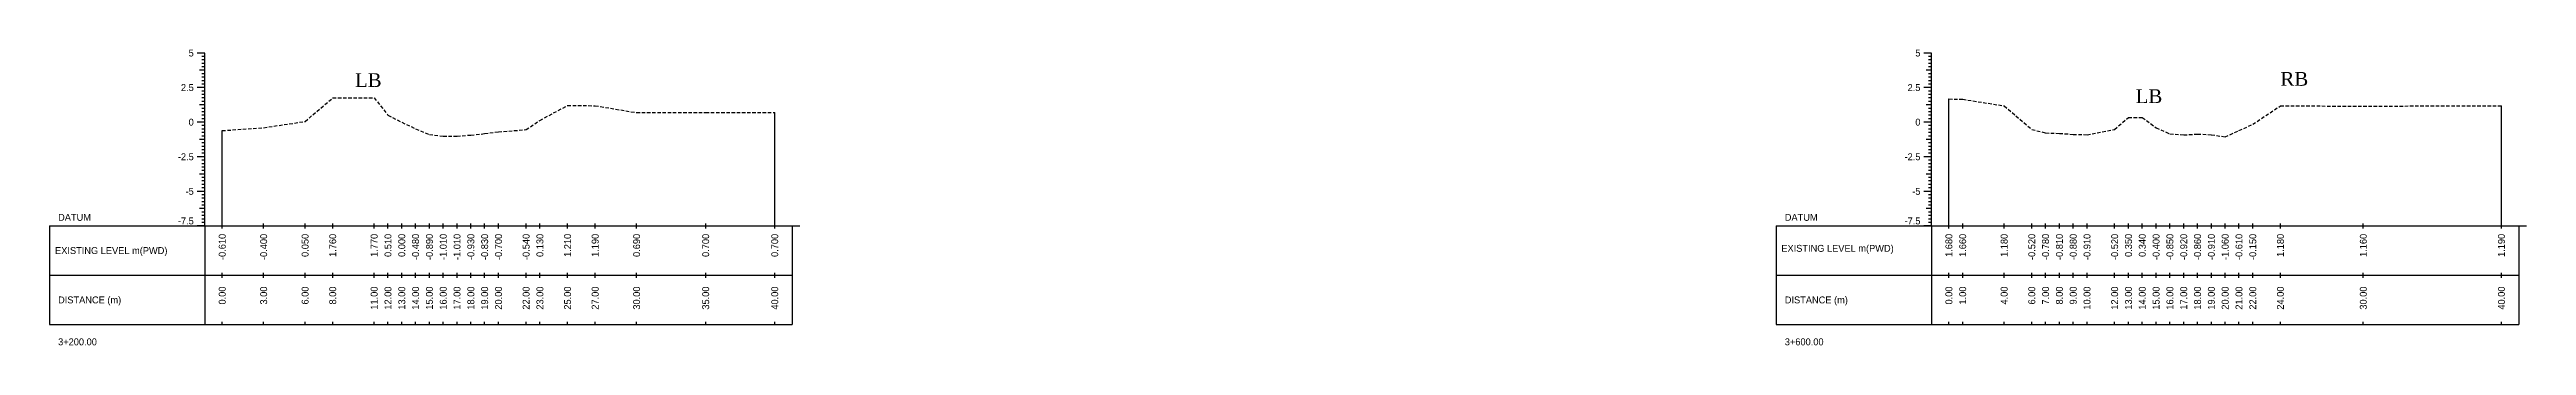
# Model space of a CAD drawing. Header units: inches. Extents: x 6579 to 9220, y -2276 to -1013.
# Drawn here: x 8405.2 to 8584.5, y -1119.5 to -1098.1 of the extents above; entities that cross this region are included whole.
import ezdxf
from ezdxf.enums import TextEntityAlignment as Align

# ---------------------------------------------------------------- set-up
doc = ezdxf.new("R2010")
doc.units = ezdxf.units.IN
doc.header["$MEASUREMENT"] = 0
doc.linetypes.add('HIDDEN', pattern=[0.375, 0.25, -0.125])
doc.layers.add('CS_Drawing', color=7, linetype='Continuous')
doc.layers.add('GL', color=3, linetype='HIDDEN')
doc.styles.add('romans', font='romans.shx')

msp = doc.modelspace()

# ---------------------------------------------------------------- linework, layer by layer
at = {"layer": 'CS_Drawing'}
for p, q in [((8416.45, -1098.39), (8415.89, -1098.39)), ((8416.45, -1098.39), (8416.06, -1098.39)), ((8416.45, -1098.39), (8416.22, -1098.39)), ((8416.45, -1098.64), (8416.22, -1098.64)), ((8416.45, -1098.89), (8416.22, -1098.89)), ((8416.45, -1099.14), (8416.22, -1099.14)), ((8416.45, -1110.89), (8416.45, -1098.39)), ((8541.45, -1098.39), (8540.89, -1098.39)), ((8541.45, -1098.39), (8541.06, -1098.39)), ((8541.45, -1098.39), (8541.22, -1098.39)), ((8541.45, -1098.64), (8541.22, -1098.64)), ((8541.45, -1098.89), (8541.22, -1098.89)), ((8541.45, -1099.14), (8541.22, -1099.14)), ((8541.45, -1110.89), (8541.45, -1098.39)), ((8416.45, -1100.89), (8415.89, -1100.89)), ((8416.45, -1099.64), (8416.06, -1099.64)), ((8416.45, -1100.89), (8416.06, -1100.89)), ((8416.45, -1099.39), (8416.22, -1099.39)), ((8416.45, -1099.64), (8416.22, -1099.64)), ((8416.45, -1099.89), (8416.22, -1099.89)), ((8416.45, -1100.14), (8416.22, -1100.14)), ((8416.45, -1100.39), (8416.22, -1100.39)), ((8416.45, -1100.64), (8416.22, -1100.64)), ((8416.45, -1100.89), (8416.22, -1100.89)), ((8541.45, -1100.89), (8540.89, -1100.89)), ((8541.45, -1099.64), (8541.06, -1099.64)), ((8541.45, -1100.89), (8541.06, -1100.89)), ((8541.45, -1099.39), (8541.22, -1099.39)), ((8541.45, -1099.64), (8541.22, -1099.64)), ((8541.45, -1099.89), (8541.22, -1099.89)), ((8541.45, -1100.14), (8541.22, -1100.14)), ((8541.45, -1100.39), (8541.22, -1100.39)), ((8541.45, -1100.64), (8541.22, -1100.64)), ((8541.45, -1100.89), (8541.22, -1100.89)), ((8416.45, -1102.14), (8416.06, -1102.14)), ((8416.45, -1101.14), (8416.22, -1101.14)), ((8416.45, -1101.39), (8416.22, -1101.39)), ((8416.45, -1101.64), (8416.22, -1101.64)), ((8416.45, -1101.89), (8416.22, -1101.89)), ((8416.45, -1102.14), (8416.22, -1102.14)), ((8416.45, -1102.39), (8416.22, -1102.39)), ((8416.45, -1102.64), (8416.22, -1102.64)), ((8457.7, -1110.89), (8457.7, -1102.69)), ((8541.45, -1102.14), (8541.06, -1102.14)), ((8541.45, -1101.14), (8541.22, -1101.14)), ((8541.45, -1101.39), (8541.22, -1101.39)), ((8541.45, -1101.64), (8541.22, -1101.64)), ((8541.45, -1101.89), (8541.22, -1101.89)), ((8541.45, -1102.14), (8541.22, -1102.14)), ((8541.45, -1102.39), (8541.22, -1102.39)), ((8541.45, -1102.64), (8541.22, -1102.64)), ((8542.7, -1110.89), (8542.7, -1101.71)), ((8582.7, -1110.89), (8582.7, -1102.2)), ((8416.45, -1103.39), (8415.89, -1103.39)), ((8416.45, -1103.39), (8416.06, -1103.39)), ((8416.45, -1102.89), (8416.22, -1102.89)), ((8416.45, -1103.14), (8416.22, -1103.14)), ((8416.45, -1103.39), (8416.22, -1103.39)), ((8416.45, -1103.64), (8416.22, -1103.64)), ((8416.45, -1103.89), (8416.22, -1103.89)), ((8416.45, -1104.14), (8416.22, -1104.14)), ((8416.45, -1104.39), (8416.22, -1104.39)), ((8417.7, -1110.89), (8417.7, -1104)), ((8541.45, -1103.39), (8540.89, -1103.39)), ((8541.45, -1103.39), (8541.06, -1103.39)), ((8541.45, -1102.89), (8541.22, -1102.89)), ((8541.45, -1103.14), (8541.22, -1103.14)), ((8541.45, -1103.39), (8541.22, -1103.39)), ((8541.45, -1103.64), (8541.22, -1103.64)), ((8541.45, -1103.89), (8541.22, -1103.89)), ((8541.45, -1104.14), (8541.22, -1104.14)), ((8541.45, -1104.39), (8541.22, -1104.39)), ((8416.45, -1105.89), (8415.89, -1105.89)), ((8416.45, -1104.64), (8416.06, -1104.64)), ((8416.45, -1105.89), (8416.06, -1105.89)), ((8416.45, -1104.64), (8416.22, -1104.64)), ((8416.45, -1104.89), (8416.22, -1104.89)), ((8416.45, -1105.14), (8416.22, -1105.14)), ((8416.45, -1105.39), (8416.22, -1105.39)), ((8416.45, -1105.64), (8416.22, -1105.64)), ((8416.45, -1105.89), (8416.22, -1105.89)), ((8416.45, -1106.14), (8416.22, -1106.14)), ((8541.45, -1105.89), (8540.89, -1105.89)), ((8541.45, -1104.64), (8541.06, -1104.64)), ((8541.45, -1105.89), (8541.06, -1105.89)), ((8541.45, -1104.64), (8541.22, -1104.64)), ((8541.45, -1104.89), (8541.22, -1104.89)), ((8541.45, -1105.14), (8541.22, -1105.14)), ((8541.45, -1105.39), (8541.22, -1105.39)), ((8541.45, -1105.64), (8541.22, -1105.64)), ((8541.45, -1105.89), (8541.22, -1105.89)), ((8541.45, -1106.14), (8541.22, -1106.14)), ((8416.45, -1107.14), (8416.06, -1107.14)), ((8416.45, -1106.39), (8416.22, -1106.39)), ((8416.45, -1106.64), (8416.22, -1106.64)), ((8416.45, -1106.89), (8416.22, -1106.89)), ((8416.45, -1107.14), (8416.22, -1107.14)), ((8416.45, -1107.39), (8416.22, -1107.39)), ((8416.45, -1107.64), (8416.22, -1107.64)), ((8416.45, -1107.89), (8416.22, -1107.89)), ((8416.45, -1108.14), (8416.22, -1108.14)), ((8541.45, -1107.14), (8541.06, -1107.14)), ((8541.45, -1106.39), (8541.22, -1106.39)), ((8541.45, -1106.64), (8541.22, -1106.64)), ((8541.45, -1106.89), (8541.22, -1106.89)), ((8541.45, -1107.14), (8541.22, -1107.14)), ((8541.45, -1107.39), (8541.22, -1107.39)), ((8541.45, -1107.64), (8541.22, -1107.64)), ((8541.45, -1107.89), (8541.22, -1107.89)), ((8541.45, -1108.14), (8541.22, -1108.14)), ((8416.45, -1108.39), (8415.89, -1108.39)), ((8416.45, -1108.39), (8416.06, -1108.39)), ((8416.45, -1109.64), (8416.06, -1109.64)), ((8416.45, -1108.39), (8416.22, -1108.39)), ((8416.45, -1108.64), (8416.22, -1108.64)), ((8416.45, -1108.89), (8416.22, -1108.89)), ((8416.45, -1109.14), (8416.22, -1109.14)), ((8416.45, -1109.39), (8416.22, -1109.39)), ((8416.45, -1109.64), (8416.22, -1109.64)), ((8416.45, -1109.89), (8416.22, -1109.89)), ((8541.45, -1108.39), (8540.89, -1108.39)), ((8541.45, -1108.39), (8541.06, -1108.39)), ((8541.45, -1109.64), (8541.06, -1109.64)), ((8541.45, -1108.39), (8541.22, -1108.39)), ((8541.45, -1108.64), (8541.22, -1108.64)), ((8541.45, -1108.89), (8541.22, -1108.89)), ((8541.45, -1109.14), (8541.22, -1109.14)), ((8541.45, -1109.39), (8541.22, -1109.39)), ((8541.45, -1109.64), (8541.22, -1109.64)), ((8541.45, -1109.89), (8541.22, -1109.89)), ((8405.2, -1110.89), (8416.45, -1110.89)), ((8405.2, -1110.89), (8405.2, -1118.02)), ((8416.45, -1110.89), (8415.89, -1110.89)), ((8416.45, -1110.89), (8416.06, -1110.89)), ((8416.45, -1110.14), (8416.22, -1110.14)), ((8416.45, -1110.39), (8416.22, -1110.39)), ((8416.45, -1110.64), (8416.22, -1110.64)), ((8416.45, -1110.89), (8416.22, -1110.89)), ((8416.45, -1110.89), (8458.95, -1110.89)), ((8416.45, -1110.89), (8416.45, -1118.02)), ((8417.7, -1111.08), (8417.7, -1110.71)), ((8420.7, -1111.08), (8420.7, -1110.71)), ((8423.7, -1111.08), (8423.7, -1110.71)), ((8425.7, -1111.08), (8425.7, -1110.71)), ((8428.7, -1111.08), (8428.7, -1110.71)), ((8429.7, -1111.08), (8429.7, -1110.71)), ((8430.7, -1111.08), (8430.7, -1110.71)), ((8431.7, -1111.08), (8431.7, -1110.71)), ((8432.7, -1111.08), (8432.7, -1110.71)), ((8433.7, -1111.08), (8433.7, -1110.71)), ((8434.7, -1111.08), (8434.7, -1110.71)), ((8435.7, -1111.08), (8435.7, -1110.71)), ((8436.7, -1111.08), (8436.7, -1110.71)), ((8437.7, -1111.08), (8437.7, -1110.71)), ((8439.7, -1111.08), (8439.7, -1110.71)), ((8440.7, -1111.08), (8440.7, -1110.71)), ((8442.7, -1111.08), (8442.7, -1110.71)), ((8444.7, -1111.08), (8444.7, -1110.71)), ((8447.7, -1111.08), (8447.7, -1110.71)), ((8452.7, -1111.08), (8452.7, -1110.71)), ((8457.7, -1111.08), (8457.7, -1110.71)), ((8458.95, -1110.89), (8459.51, -1110.89)), ((8458.95, -1110.89), (8459.34, -1110.89)), ((8458.95, -1110.89), (8459.17, -1110.89)), ((8458.95, -1110.89), (8458.95, -1118.02)), ((8530.2, -1110.89), (8541.45, -1110.89)), ((8530.2, -1110.89), (8530.2, -1118.02)), ((8541.45, -1110.89), (8540.89, -1110.89)), ((8541.45, -1110.89), (8541.06, -1110.89)), ((8541.45, -1110.14), (8541.22, -1110.14)), ((8541.45, -1110.39), (8541.22, -1110.39)), ((8541.45, -1110.64), (8541.22, -1110.64)), ((8541.45, -1110.89), (8541.22, -1110.89)), ((8541.45, -1110.89), (8583.95, -1110.89)), ((8541.45, -1110.89), (8541.45, -1118.02)), ((8542.7, -1111.08), (8542.7, -1110.71)), ((8543.7, -1111.08), (8543.7, -1110.71)), ((8546.7, -1111.08), (8546.7, -1110.71)), ((8548.7, -1111.08), (8548.7, -1110.71)), ((8549.7, -1111.08), (8549.7, -1110.71)), ((8550.7, -1111.08), (8550.7, -1110.71)), ((8551.7, -1111.08), (8551.7, -1110.71)), ((8552.7, -1111.08), (8552.7, -1110.71)), ((8554.7, -1111.08), (8554.7, -1110.71)), ((8555.7, -1111.08), (8555.7, -1110.71)), ((8556.7, -1111.08), (8556.7, -1110.71)), ((8557.7, -1111.08), (8557.7, -1110.71)), ((8558.7, -1111.08), (8558.7, -1110.71)), ((8559.7, -1111.08), (8559.7, -1110.71)), ((8560.7, -1111.08), (8560.7, -1110.71)), ((8561.7, -1111.08), (8561.7, -1110.71)), ((8562.7, -1111.08), (8562.7, -1110.71)), ((8563.7, -1111.08), (8563.7, -1110.71)), ((8564.7, -1111.08), (8564.7, -1110.71)), ((8566.7, -1111.08), (8566.7, -1110.71)), ((8572.7, -1111.08), (8572.7, -1110.71)), ((8582.7, -1111.08), (8582.7, -1110.71)), ((8583.95, -1110.89), (8584.51, -1110.89)), ((8583.95, -1110.89), (8584.34, -1110.89)), ((8583.95, -1110.89), (8584.17, -1110.89)), ((8583.95, -1110.89), (8583.95, -1118.02)), ((8405.2, -1114.46), (8416.45, -1114.46)), ((8416.45, -1114.46), (8458.95, -1114.46)), ((8416.45, -1114.46), (8458.95, -1114.46)), ((8417.7, -1114.64), (8417.7, -1114.27)), ((8420.7, -1114.64), (8420.7, -1114.27)), ((8423.7, -1114.64), (8423.7, -1114.27)), ((8425.7, -1114.64), (8425.7, -1114.27)), ((8428.7, -1114.64), (8428.7, -1114.27)), ((8429.7, -1114.64), (8429.7, -1114.27)), ((8430.7, -1114.64), (8430.7, -1114.27)), ((8431.7, -1114.64), (8431.7, -1114.27)), ((8432.7, -1114.64), (8432.7, -1114.27)), ((8433.7, -1114.64), (8433.7, -1114.27)), ((8434.7, -1114.64), (8434.7, -1114.27)), ((8435.7, -1114.64), (8435.7, -1114.27)), ((8436.7, -1114.64), (8436.7, -1114.27)), ((8437.7, -1114.64), (8437.7, -1114.27)), ((8439.7, -1114.64), (8439.7, -1114.27)), ((8440.7, -1114.64), (8440.7, -1114.27)), ((8442.7, -1114.64), (8442.7, -1114.27)), ((8444.7, -1114.64), (8444.7, -1114.27)), ((8447.7, -1114.64), (8447.7, -1114.27)), ((8452.7, -1114.64), (8452.7, -1114.27)), ((8457.7, -1114.64), (8457.7, -1114.27)), ((8530.2, -1114.46), (8541.45, -1114.46)), ((8541.45, -1114.46), (8583.95, -1114.46)), ((8541.45, -1114.46), (8583.95, -1114.46)), ((8542.7, -1114.64), (8542.7, -1114.27)), ((8543.7, -1114.64), (8543.7, -1114.27)), ((8546.7, -1114.64), (8546.7, -1114.27)), ((8548.7, -1114.64), (8548.7, -1114.27)), ((8549.7, -1114.64), (8549.7, -1114.27)), ((8550.7, -1114.64), (8550.7, -1114.27)), ((8551.7, -1114.64), (8551.7, -1114.27)), ((8552.7, -1114.64), (8552.7, -1114.27)), ((8554.7, -1114.64), (8554.7, -1114.27)), ((8555.7, -1114.64), (8555.7, -1114.27)), ((8556.7, -1114.64), (8556.7, -1114.27)), ((8557.7, -1114.64), (8557.7, -1114.27)), ((8558.7, -1114.64), (8558.7, -1114.27)), ((8559.7, -1114.64), (8559.7, -1114.27)), ((8560.7, -1114.64), (8560.7, -1114.27)), ((8561.7, -1114.64), (8561.7, -1114.27)), ((8562.7, -1114.64), (8562.7, -1114.27)), ((8563.7, -1114.64), (8563.7, -1114.27)), ((8564.7, -1114.64), (8564.7, -1114.27)), ((8566.7, -1114.64), (8566.7, -1114.27)), ((8572.7, -1114.64), (8572.7, -1114.27)), ((8582.7, -1114.64), (8582.7, -1114.27)), ((8405.2, -1118.02), (8416.45, -1118.02)), ((8416.45, -1118.02), (8458.95, -1118.02)), ((8417.7, -1118.02), (8417.7, -1117.83)), ((8420.7, -1118.02), (8420.7, -1117.83)), ((8423.7, -1118.02), (8423.7, -1117.83)), ((8425.7, -1118.02), (8425.7, -1117.83)), ((8428.7, -1118.02), (8428.7, -1117.83)), ((8429.7, -1118.02), (8429.7, -1117.83)), ((8430.7, -1118.02), (8430.7, -1117.83)), ((8431.7, -1118.02), (8431.7, -1117.83)), ((8432.7, -1118.02), (8432.7, -1117.83)), ((8433.7, -1118.02), (8433.7, -1117.83)), ((8434.7, -1118.02), (8434.7, -1117.83)), ((8435.7, -1118.02), (8435.7, -1117.83)), ((8436.7, -1118.02), (8436.7, -1117.83)), ((8437.7, -1118.02), (8437.7, -1117.83)), ((8439.7, -1118.02), (8439.7, -1117.83)), ((8440.7, -1118.02), (8440.7, -1117.83)), ((8442.7, -1118.02), (8442.7, -1117.83)), ((8444.7, -1118.02), (8444.7, -1117.83)), ((8447.7, -1118.02), (8447.7, -1117.83)), ((8452.7, -1118.02), (8452.7, -1117.83)), ((8457.7, -1118.02), (8457.7, -1117.83)), ((8530.2, -1118.02), (8541.45, -1118.02)), ((8541.45, -1118.02), (8583.95, -1118.02)), ((8542.7, -1118.02), (8542.7, -1117.83)), ((8543.7, -1118.02), (8543.7, -1117.83)), ((8546.7, -1118.02), (8546.7, -1117.83)), ((8548.7, -1118.02), (8548.7, -1117.83)), ((8549.7, -1118.02), (8549.7, -1117.83)), ((8550.7, -1118.02), (8550.7, -1117.83)), ((8551.7, -1118.02), (8551.7, -1117.83)), ((8552.7, -1118.02), (8552.7, -1117.83)), ((8554.7, -1118.02), (8554.7, -1117.83)), ((8555.7, -1118.02), (8555.7, -1117.83)), ((8556.7, -1118.02), (8556.7, -1117.83)), ((8557.7, -1118.02), (8557.7, -1117.83)), ((8558.7, -1118.02), (8558.7, -1117.83)), ((8559.7, -1118.02), (8559.7, -1117.83)), ((8560.7, -1118.02), (8560.7, -1117.83)), ((8561.7, -1118.02), (8561.7, -1117.83)), ((8562.7, -1118.02), (8562.7, -1117.83)), ((8563.7, -1118.02), (8563.7, -1117.83)), ((8564.7, -1118.02), (8564.7, -1117.83)), ((8566.7, -1118.02), (8566.7, -1117.83)), ((8572.7, -1118.02), (8572.7, -1117.83)), ((8582.7, -1118.02), (8582.7, -1117.83))]:
    msp.add_line(p, q, dxfattribs=at)
at = {"layer": 'GL'}
for points in [[(8417.7, -1104), (8420.7, -1103.79), (8423.7, -1103.34), (8425.7, -1101.63), (8428.7, -1101.62), (8429.7, -1102.88), (8430.7, -1103.39), (8431.7, -1103.87), (8432.7, -1104.28), (8433.7, -1104.4), (8434.7, -1104.4), (8435.7, -1104.32), (8436.7, -1104.22), (8437.7, -1104.09), (8439.7, -1103.93), (8440.7, -1103.26), (8442.7, -1102.18), (8444.7, -1102.2), (8447.7, -1102.7), (8452.7, -1102.69), (8457.7, -1102.69)], [(8542.7, -1101.71), (8543.7, -1101.73), (8546.7, -1102.21), (8548.7, -1103.91), (8549.7, -1104.17), (8550.7, -1104.2), (8551.7, -1104.27), (8552.7, -1104.3), (8554.7, -1103.91), (8555.7, -1103.04), (8556.7, -1103.05), (8557.7, -1103.79), (8558.7, -1104.24), (8559.7, -1104.31), (8560.7, -1104.25), (8561.7, -1104.3), (8562.7, -1104.45), (8563.7, -1104), (8564.7, -1103.54), (8566.7, -1102.21), (8572.7, -1102.23), (8582.7, -1102.2)]]:
    msp.add_lwpolyline(points, dxfattribs=at)

# ---------------------------------------------------------------- texts
at = {"char_height": 1, "width": 263.4059, "attachment_point": 1, "style": 'romans'}
for s, insert in [('{\\fTimes New Roman|b0|i0|c0|p18;LB}', (8427.31, -1099.85)), ('{\\fTimes New Roman|b0|i0|c0|p18;RB}', (8566.7, -1099.76)), ('{\\fTimes New Roman|b0|i0|c0|p18;LB}', (8556.22, -1101.01))]:
    msp.add_mtext(s, dxfattribs=dict(at, insert=insert))
at = {"layer": 'CS_Drawing'}
for s, p in [('5', (8415.64, -1098.39)), ('5', (8540.64, -1098.39)), ('2.5', (8415.64, -1100.89)), ('2.5', (8540.64, -1100.89)), ('0', (8415.64, -1103.39)), ('0', (8540.64, -1103.39)), ('-2.5', (8415.64, -1105.89)), ('-2.5', (8540.64, -1105.89)), ('-5', (8415.64, -1108.39)), ('-5', (8540.64, -1108.39))]:
    msp.add_text(s, height=0.5, dxfattribs=at).set_placement(p, align=Align.MIDDLE_RIGHT)
for s, p in [('DATUM', (8405.82, -1110.27)), ('DATUM', (8530.82, -1110.27)), ('EXISTING LEVEL m(PWD)', (8405.6, -1112.67)), ('EXISTING LEVEL m(PWD)', (8530.57, -1112.51)), ('DISTANCE (m)', (8405.82, -1116.24)), ('DISTANCE (m)', (8530.82, -1116.24)), ('3+200.00', (8405.82, -1119.27)), ('3+600.00', (8530.82, -1119.27))]:
    msp.add_text(s, height=0.5, dxfattribs=at).set_placement(p, align=Align.MIDDLE_LEFT)
for p in [(8415.64, -1110.78), (8540.64, -1110.78)]:
    msp.add_text('-7.5', height=0.5, dxfattribs=at).set_placement(p, align=Align.RIGHT)
for s, p in [('-0.610', (8417.7, -1111.46)), ('-0.400', (8420.7, -1111.46)), ('0.050', (8423.7, -1111.46)), ('1.760', (8425.7, -1111.46)), ('1.770', (8428.7, -1111.46)), ('0.510', (8429.7, -1111.46)), ('0.000', (8430.7, -1111.46)), ('-0.480', (8431.7, -1111.46)), ('-0.890', (8432.7, -1111.46)), ('-1.010', (8433.7, -1111.46)), ('-1.010', (8434.7, -1111.46)), ('-0.930', (8435.7, -1111.46)), ('-0.830', (8436.7, -1111.46)), ('-0.700', (8437.7, -1111.46)), ('-0.540', (8439.7, -1111.46)), ('0.130', (8440.7, -1111.46)), ('1.210', (8442.7, -1111.46)), ('1.190', (8444.7, -1111.46)), ('0.690', (8447.7, -1111.46)), ('0.700', (8452.7, -1111.46)), ('0.700', (8457.7, -1111.46)), ('1.680', (8542.7, -1111.46)), ('1.660', (8543.7, -1111.46)), ('1.180', (8546.7, -1111.46)), ('-0.520', (8548.7, -1111.46)), ('-0.780', (8549.7, -1111.46)), ('-0.810', (8550.7, -1111.46)), ('-0.880', (8551.7, -1111.46)), ('-0.910', (8552.7, -1111.46)), ('-0.520', (8554.7, -1111.46)), ('0.350', (8555.7, -1111.46)), ('0.340', (8556.7, -1111.46)), ('-0.400', (8557.7, -1111.46)), ('-0.850', (8558.7, -1111.46)), ('-0.920', (8559.7, -1111.46)), ('-0.860', (8560.7, -1111.46)), ('-0.910', (8561.7, -1111.46)), ('-1.060', (8562.7, -1111.46)), ('-0.610', (8563.7, -1111.46)), ('-0.150', (8564.7, -1111.46)), ('1.180', (8566.7, -1111.46)), ('1.160', (8572.7, -1111.46)), ('1.190', (8582.7, -1111.46)), ('0.00', (8417.7, -1115.27)), ('3.00', (8420.7, -1115.27)), ('6.00', (8423.7, -1115.27)), ('8.00', (8425.7, -1115.27)), ('11.00', (8428.7, -1115.27)), ('12.00', (8429.7, -1115.27)), ('13.00', (8430.7, -1115.27)), ('14.00', (8431.7, -1115.27)), ('15.00', (8432.7, -1115.27)), ('16.00', (8433.7, -1115.27)), ('17.00', (8434.7, -1115.27)), ('18.00', (8435.7, -1115.27)), ('19.00', (8436.7, -1115.27)), ('20.00', (8437.7, -1115.27)), ('22.00', (8439.7, -1115.27)), ('23.00', (8440.7, -1115.27)), ('25.00', (8442.7, -1115.27)), ('27.00', (8444.7, -1115.27)), ('30.00', (8447.7, -1115.27)), ('35.00', (8452.7, -1115.27)), ('40.00', (8457.7, -1115.27)), ('0.00', (8542.7, -1115.27)), ('1.00', (8543.7, -1115.27)), ('4.00', (8546.7, -1115.27)), ('6.00', (8548.7, -1115.27)), ('7.00', (8549.7, -1115.27)), ('8.00', (8550.7, -1115.27)), ('9.00', (8551.7, -1115.27)), ('10.00', (8552.7, -1115.27)), ('12.00', (8554.7, -1115.27)), ('13.00', (8555.7, -1115.27)), ('14.00', (8556.7, -1115.27)), ('15.00', (8557.7, -1115.27)), ('16.00', (8558.7, -1115.27)), ('17.00', (8559.7, -1115.27)), ('18.00', (8560.7, -1115.27)), ('19.00', (8561.7, -1115.27)), ('20.00', (8562.7, -1115.27)), ('21.00', (8563.7, -1115.27)), ('22.00', (8564.7, -1115.27)), ('24.00', (8566.7, -1115.27)), ('30.00', (8572.7, -1115.27)), ('40.00', (8582.7, -1115.27))]:
    msp.add_text(s, height=0.5, rotation=90, dxfattribs=at).set_placement(p, align=Align.MIDDLE_RIGHT)

doc.saveas('drawing.dxf')
